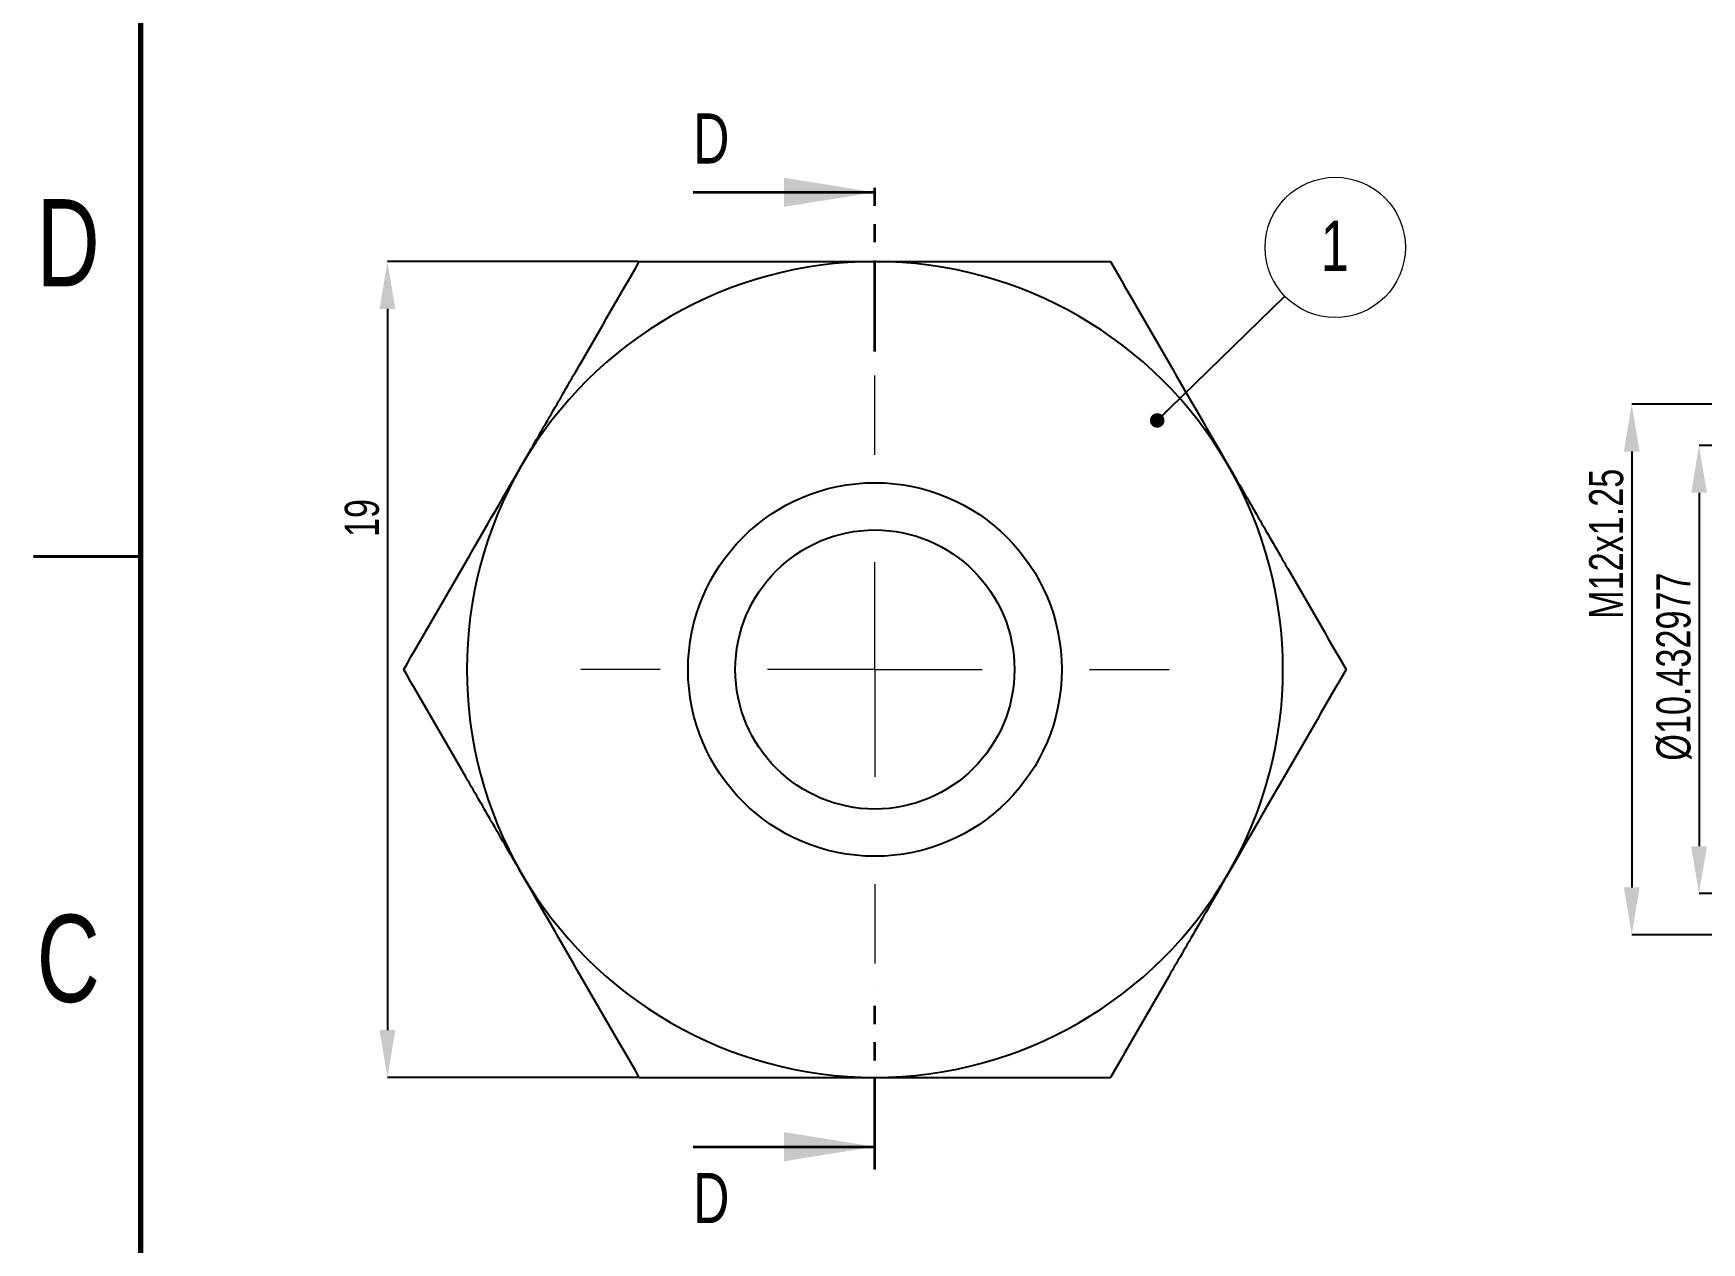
# Model space of a CAD drawing. Header units: millimetres. Extents: x 1113 to 2233, y 538 to 831.
# Drawn here: x 1112.9 to 1229.4, y 636.7 to 721.2 of the extents above; entities that cross this region are included whole.
import ezdxf

# ---------------------------------------------------------------- set-up
doc = ezdxf.new("R2010")
doc.units = ezdxf.units.MM
doc.linetypes.add('PHANTOM', pattern=[12.7, 6.35, -1.27, 1.27, -1.27, 1.27, -1.27])
doc.styles.add('SLDTEXTSTYLE0', font='TXT', dxfattribs={"width": 0.75})
doc.styles.get("Standard").update_dxf_attribs({"font": 'arial.ttf'})
doc.dimstyles.new('SLDDIMSTYLE0', dxfattribs={"dimtxt": 2.38125, "dimasz": 3.302, "dimexe": 0, "dimexo": 0.0625, "dimgap": 0.595312, "dimtad": 1, "dimdec": 6, "dimlfac": 0.333333, "dimrnd": 1e-09, "dimzin": 12, "dimdsep": 46, "dimtxsty": 'SLDTEXTSTYLE0', "dimsah": 1, "dimcen": 0.09, "dimadec": 0, "dimazin": 3, "dimtfac": 1, "dimtdec": 1, "dimtofl": 0, "dimtmove": 0, "dimatfit": 3, "dimfxl": 1, "dimfrac": 2, "dimtolj": 1, "dimtzin": 12, "dimarcsym": 0})
doc.dimstyles.new('SLDDIMSTYLE1', dxfattribs={"dimtxt": 0.18, "dimasz": 1.016, "dimexe": 0, "dimexo": 0.0625, "dimgap": 0, "dimtad": 0, "dimtih": 1, "dimtoh": 1, "dimdec": 0, "dimrnd": 1e-09, "dimzin": 0, "dimdsep": 46, "dimtxsty": 'Standard', "dimblk1": 'DOT', "dimblk2": 'DOT', "dimsah": 1, "dimcen": 0.09, "dimadec": 0, "dimazin": 0, "dimtfac": 1.016, "dimtdec": 0, "dimtofl": 0, "dimtmove": 0, "dimatfit": 3, "dimldrblk": 'DOT', "dimfxl": 1, "dimfrac": 2, "dimtolj": 1, "dimtzin": 0, "dimarcsym": 0})
doc.dimstyles.new('SLDDIMSTYLE5', dxfattribs={"dimtxt": 2.38125, "dimasz": 3.302, "dimexe": 0, "dimexo": 0.0625, "dimgap": 0.595312, "dimtad": 1, "dimdec": 1, "dimlfac": 0.333333, "dimrnd": 1e-09, "dimzin": 12, "dimdsep": 46, "dimtxsty": 'SLDTEXTSTYLE0', "dimsah": 1, "dimcen": 0.09, "dimadec": 0, "dimazin": 3, "dimtfac": 1, "dimtdec": 1, "dimtofl": 0, "dimtmove": 0, "dimatfit": 3, "dimfxl": 1, "dimfrac": 2, "dimtolj": 1, "dimtzin": 12, "dimarcsym": 0})

# ---------------------------------------------------------------- blocks, each defined once
blk = doc.blocks.new('*D75')
at = {"color": 0, "linetype": 'Continuous', "lineweight": -2, "transparency": 16777216}
for p, q in [((1155.13, 705.21), (1137.6, 705.21)), ((1137.6, 701.9), (1137.6, 651.51)), ((1155.13, 648.21), (1137.6, 648.21))]:
    blk.add_line(p, q, dxfattribs=at)
at = {"color": 0, "linetype": 'Continuous', "transparency": 16777216}
for points in [[(1137.05, 701.9), (1138.15, 701.9), (1137.6, 705.21)], [(1137.05, 651.51), (1138.15, 651.51), (1137.6, 648.21)]]:
    blk.add_solid(points, dxfattribs=at)
at = {"layer": 'Defpoints', "color": 0, "linetype": 'Continuous', "transparency": 16777216}
for p in [(1155.19, 705.21), (1137.6, 648.21), (1155.19, 648.21)]:
    blk.add_point(p, dxfattribs=at)
at = {"color": 0, "linetype": 'Continuous', "lineweight": 18, "transparency": 16777216, "insert": (1134.62, 687.29), "char_height": 2.381, "attachment_point": 2, "rotation": 90, "style": 'SLDTEXTSTYLE0'}
blk.add_mtext('\\A1;19', dxfattribs=at)
blk = doc.blocks.new('SW_NOTE_17')
at = {"color": 0, "linetype": 'Continuous', "lineweight": 0}
blk.add_circle((3.51, 3.41), 4.9, dxfattribs=at)
at = {"color": 0, "linetype": 'Continuous', "lineweight": 0, "insert": (3.48, 5.27), "char_height": 3.5, "attachment_point": 2, "style": 'SLDTEXTSTYLE0'}
blk.add_mtext('1', dxfattribs=at)
blk = doc.blocks.new('_DOT')
at = {"color": 0, "linetype": 'ByBlock', "lineweight": -2}
blk.add_line((-0.5, 0), (-1, 0), dxfattribs=at)
at = {"color": 0, "linetype": 'ByBlock', "const_width": 0.5}
blk.add_lwpolyline([(-0.25, 0, 1), (0.25, 0, 1)], format="xyb", close=True, dxfattribs=at)
blk = doc.blocks.new('SW_CENTERMARKSYMBOL_1')
at = {"color": 0, "linetype": 'Continuous', "lineweight": 0}
for p, q in [((0, 15), (0, 20.55)), ((0, 0), (0, 7.5)), ((-15, 0), (-20.55, 0)), ((0, 0), (-7.5, 0)), ((0, 0), (0, -7.5)), ((0, 0), (7.5, 0)), ((15, 0), (20.55, 0)), ((0, -15), (0, -20.55))]:
    blk.add_line(p, q, dxfattribs=at)
blk = doc.blocks.new('*D83')
at = {"color": 0, "linetype": 'Continuous', "lineweight": -2, "transparency": 16777216}
for p, q in [((1232.82, 692.36), (1229.21, 692.36)), ((1229.21, 689.05), (1229.21, 664.36)), ((1232.82, 661.06), (1229.21, 661.06))]:
    blk.add_line(p, q, dxfattribs=at)
at = {"color": 0, "linetype": 'Continuous', "transparency": 16777216}
for points in [[(1228.66, 689.05), (1229.76, 689.05), (1229.21, 692.36)], [(1228.66, 664.36), (1229.76, 664.36), (1229.21, 661.06)]]:
    blk.add_solid(points, dxfattribs=at)
at = {"layer": 'Defpoints', "color": 0, "linetype": 'Continuous', "transparency": 16777216}
for p in [(1232.88, 692.36), (1229.21, 661.06), (1232.88, 661.06)]:
    blk.add_point(p, dxfattribs=at)
at = {"color": 0, "linetype": 'Continuous', "lineweight": 18, "transparency": 16777216, "insert": (1226.23, 676.91), "char_height": 2.3813, "attachment_point": 2, "rotation": 90, "style": 'SLDTEXTSTYLE0'}
blk.add_mtext('\\A1;%%c10.432977', dxfattribs=at)
blk = doc.blocks.new('*D86')
at = {"color": 0, "linetype": 'Continuous', "lineweight": -2, "transparency": 16777216}
for p, q in [((1234.93, 695.24), (1224.51, 695.24)), ((1224.51, 691.93), (1224.51, 661.48)), ((1236.8, 658.18), (1224.51, 658.18))]:
    blk.add_line(p, q, dxfattribs=at)
at = {"color": 0, "linetype": 'Continuous', "transparency": 16777216}
for points in [[(1223.96, 691.93), (1225.06, 691.93), (1224.51, 695.24)], [(1223.96, 661.48), (1225.06, 661.48), (1224.51, 658.18)]]:
    blk.add_solid(points, dxfattribs=at)
at = {"layer": 'Defpoints', "color": 0, "linetype": 'Continuous', "transparency": 16777216}
for p in [(1234.99, 695.24), (1224.51, 658.18), (1236.86, 658.18)]:
    blk.add_point(p, dxfattribs=at)
at = {"color": 0, "linetype": 'Continuous', "lineweight": 18, "transparency": 16777216, "insert": (1221.53, 685.49), "char_height": 2.3813, "attachment_point": 2, "rotation": 90, "style": 'SLDTEXTSTYLE0'}
blk.add_mtext('\\A1;M12x1.25', dxfattribs=at)

msp = doc.modelspace()

# ---------------------------------------------------------------- linework, layer by layer
at = {"color": 7, "linetype": 'Continuous', "lineweight": 70}
msp.add_line((1120.3704686, 546.0966835), (1120.3704686, 823.0966835), dxfattribs=at)
at = {"color": 7, "linetype": 'PHANTOM', "lineweight": 35}
for p, q in [((1171.6485067, 698.9338559), (1171.6485067, 711.6338559)), ((1171.6485067, 641.7788559), (1171.6485067, 654.4852059))]:
    msp.add_line(p, q, dxfattribs=at)
at = {"color": 7, "linetype": 'Continuous', "lineweight": 35}
for p, q in [((1158.9485067, 710.0463559), (1171.6485067, 710.0463559)), ((1112.8704686, 684.5966835), (1120.3704686, 684.5966835)), ((1120.3704686, 684.5966835), (1112.8704686, 684.5966835)), ((1158.9485067, 643.3663559), (1171.6485067, 643.3663559))]:
    msp.add_line(p, q, dxfattribs=at)
at = {"color": 7, "linetype": 'Continuous', "lineweight": 25}
for radius in [13.05, 9.75]:
    msp.add_circle((1171.6485067, 676.7063559), radius, dxfattribs=at)
for start, end in [(90, 150), (30, 90), (150, 210), (330, 30), (210, 270), (270, 330)]:
    msp.add_arc((1171.6485067, 676.7063559), 28.5, start, end, dxfattribs=at)
for points, knots in [([(1146.9667827, 690.9563559), (1147.6639335, 692.1638564), (1148.3633511, 693.3752832), (1149.7488699, 695.7750721), (1150.437535, 696.9678751), (1152.4926826, 700.5274952), (1153.848353, 702.8755851), (1155.1940241, 705.2063559)], [0, 0, 0, 0, 0.25, 0.25, 0.5, 0.5, 1, 1, 1, 1]), ([(1155.1940241, 705.2063559), (1157.876786, 705.2063559), (1160.6178411, 705.2063559), (1166.1111175, 705.2063559), (1168.8716831, 705.2063559), (1171.6485067, 705.2063559)], [0, 0, 0, 0, 0.5, 0.5, 1, 1, 1, 1]), ([(1171.6485067, 705.2063559), (1174.4292028, 705.2063559), (1177.2433475, 705.2063559), (1182.7375564, 705.2063559), (1185.436409, 705.2063559), (1188.1029894, 705.2063559)], [0, 0, 0, 0, 0.5, 0.5, 1, 1, 1, 1]), ([(1188.1029894, 705.2063559), (1189.4514025, 702.8708359), (1190.8086982, 700.5199307), (1193.5487655, 695.773995), (1194.9317261, 693.378637), (1196.3302308, 690.9563559)], [0, 0, 0, 0, 0.5, 0.5, 1, 1, 1, 1]), ([(1138.7395414, 676.7063559), (1140.0879545, 679.0418758), (1141.4452502, 681.392781), (1144.1853175, 686.1387167), (1145.5682781, 688.5340747), (1146.9667827, 690.9563559)], [0, 0, 0, 0, 0.5, 0.5, 1, 1, 1, 1]), ([(1196.3302308, 690.9563559), (1197.0273815, 689.7488553), (1197.7267991, 688.5374285), (1199.1123179, 686.1376396), (1199.800983, 684.9448367), (1201.8561306, 681.3852166), (1203.211801, 679.0371266), (1204.5574721, 676.7063559)], [0, 0, 0, 0, 0.25, 0.25, 0.5, 0.5, 1, 1, 1, 1]), ([(1146.9667827, 662.4563559), (1146.269632, 663.6638564), (1145.5702144, 664.8752832), (1144.1846956, 667.2750721), (1143.4960305, 668.4678751), (1141.4408829, 672.0274952), (1140.0852125, 674.3755851), (1138.7395414, 676.7063559)], [0, 0, 0, 0, 0.25, 0.25, 0.5, 0.5, 1, 1, 1, 1]), ([(1204.5574721, 676.7063559), (1203.209059, 674.3708359), (1201.8517633, 672.0199307), (1199.111696, 667.273995), (1197.7287354, 664.878637), (1196.3302308, 662.4563559)], [0, 0, 0, 0, 0.5, 0.5, 1, 1, 1, 1]), ([(1155.1940241, 648.2063559), (1153.845611, 650.5418758), (1152.4883153, 652.892781), (1149.748248, 657.6387167), (1148.3652874, 660.0340747), (1146.9667827, 662.4563559)], [0, 0, 0, 0, 0.5, 0.5, 1, 1, 1, 1]), ([(1196.3302308, 662.4563559), (1195.63308, 661.2488553), (1194.9336624, 660.0374285), (1193.5481436, 657.6376396), (1192.8594785, 656.4448367), (1190.8043309, 652.8852166), (1189.4486605, 650.5371266), (1188.1029894, 648.2063559)], [0, 0, 0, 0, 0.25, 0.25, 0.5, 0.5, 1, 1, 1, 1]), ([(1155.1940241, 648.2063559), (1157.876786, 648.2063559), (1160.6178411, 648.2063559), (1166.1111175, 648.2063559), (1168.8716831, 648.2063559), (1171.6485067, 648.2063559)], [0, 0, 0, 0, 0.5, 0.5, 1, 1, 1, 1]), ([(1171.6485067, 648.2063559), (1174.4292028, 648.2063559), (1177.2433475, 648.2063559), (1182.7375564, 648.2063559), (1185.436409, 648.2063559), (1188.1029894, 648.2063559)], [0, 0, 0, 0, 0.5, 0.5, 1, 1, 1, 1])]:
    msp.add_open_spline(points, degree=3, knots=knots, dxfattribs=at)
at = {"color": 7, "linetype": 'Continuous', "lineweight": 35}
for points in [[(1171.6485067, 710.0463559), (1165.2985067, 711.0623559), (1165.2985067, 709.0303559)], [(1171.6485067, 643.3663559), (1165.2985067, 644.3823559), (1165.2985067, 642.3503559)]]:
    msp.add_solid(points, dxfattribs=at)

# ---------------------------------------------------------------- block references
at = {"color": 7, "linetype": 'Continuous', "lineweight": 0}
for name, p in [('SW_NOTE_17', (1200.2906776, 702.7849822)), ('SW_CENTERMARKSYMBOL_1', (1171.6485067, 676.7063559))]:
    msp.add_blockref(name, p, dxfattribs=at)

# ---------------------------------------------------------------- texts
at = {"color": 7, "linetype": 'Continuous', "char_height": 3.5, "attachment_point": 1, "style": 'SLDTEXTSTYLE0'}
for insert in [(1158.9485067, 715.5571621), (1158.9485067, 641.5312574)]:
    msp.add_mtext('D', dxfattribs=dict(at, insert=insert))
at = {"color": 7, "linetype": 'Continuous', "lineweight": 0, "char_height": 6.096, "attachment_point": 2, "style": 'SLDTEXTSTYLE0'}
for s, insert in [('D', (1115.3006187, 709.5723739)), ('C', (1115.3069686, 659.5723739))]:
    msp.add_mtext(s, dxfattribs=dict(at, insert=insert))

# ---------------------------------------------------------------- dimensions: what is measured, and where the dimension line sits
at = {"color": 7, "linetype": 'Continuous', "lineweight": 18}
dim = msp.add_linear_dim(base=(1137.5977893, 648.2063559), p1=(1155.1940241, 705.2063559), p2=(1155.1940241, 648.2063559), angle=90, dimstyle='SLDDIMSTYLE0', dxfattribs=at)
dim.commit()
dim.dimension.update_dxf_attribs({"geometry": '*D75', "text_midpoint": (1137.5977893, 687.2922709), "dimtype": 160})
for base, p1, p2, text, dimstyle, picture, middle in [((1224.5105872, 658.1766088), (1234.9881823, 695.2361029), (1236.8631823, 658.1766088), 'M12x1.25', 'SLDDIMSTYLE5', '*D86', (1224.5105872, 685.4875401)), ((1229.2059725, 661.0568906), (1232.8788073, 692.3558211), (1232.8788073, 661.0568906), '%%c<>', 'SLDDIMSTYLE0', '*D83', (1229.2059725, 676.9122591))]:
    dim = msp.add_linear_dim(base=base, p1=p1, p2=p2, angle=90, text=text, dimstyle=dimstyle, dxfattribs=at)
    dim.commit()
    dim.dimension.update_dxf_attribs({"geometry": picture, "text_midpoint": middle, "dimtype": 160})

# ---------------------------------------------------------------- leaders
at = {"color": 7, "linetype": 'Continuous', "lineweight": 0}
msp.add_leader([(1191.3667613, 694.1073398), (1200.2906776, 702.7849822)], dimstyle='SLDDIMSTYLE1', dxfattribs=at)

doc.saveas('drawing.dxf')
